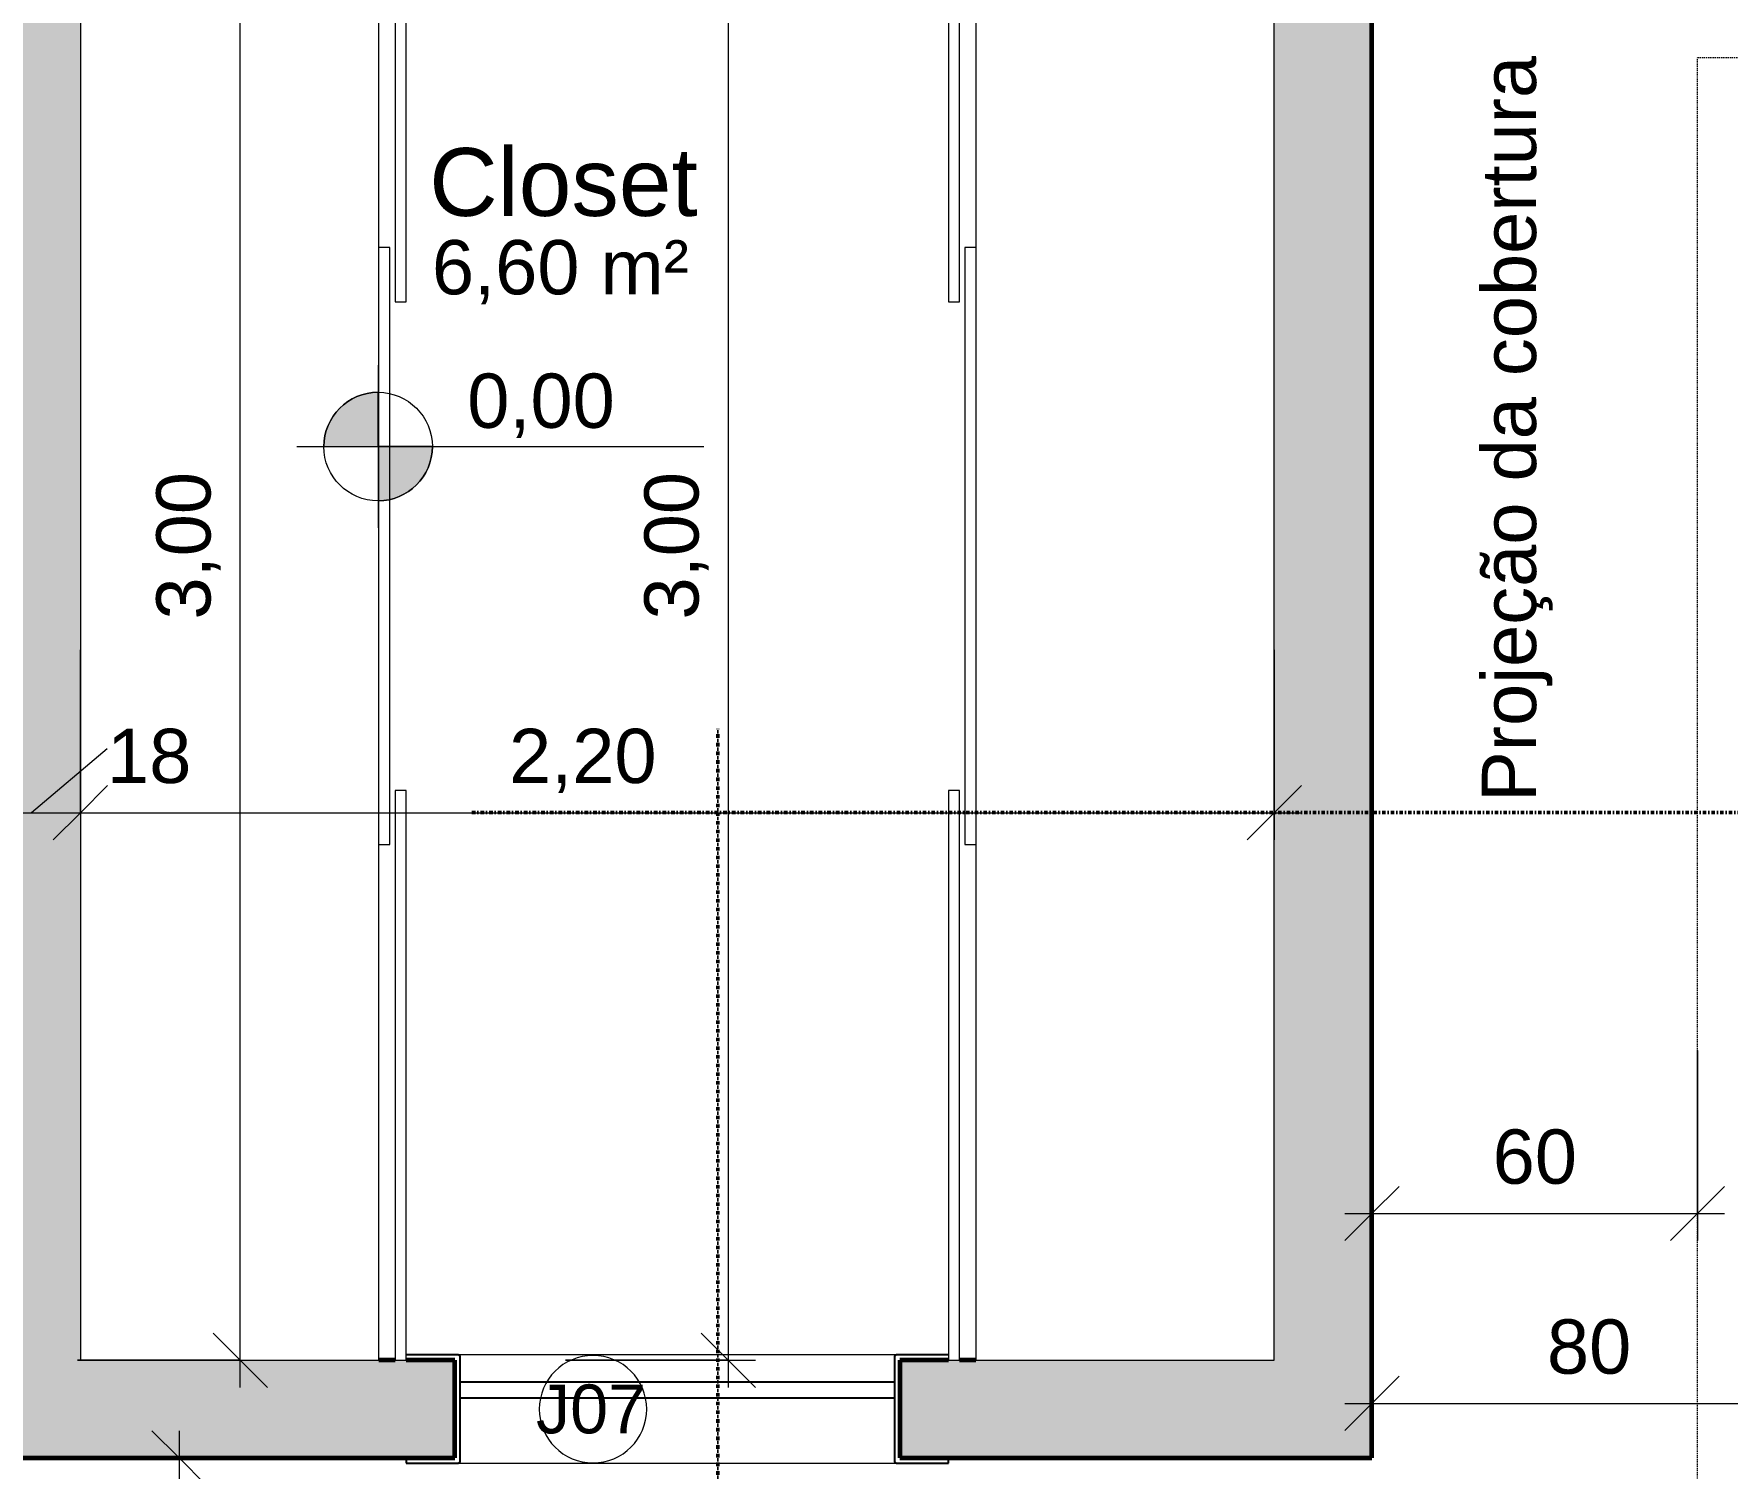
# Model space of a CAD drawing. Header units: millimetres. Extents: x -168557 to 193771, y -108373 to 197278.
# Drawn here: x 185917 to 189037, y -16529 to -13886 of the extents above; entities that cross this region are included whole.
import ezdxf

# ---------------------------------------------------------------- set-up
doc = ezdxf.new("R2010")
doc.units = ezdxf.units.MM
doc.linetypes.add('Dash dot', pattern=[15.875, 6.35, -4.7625, 0, -4.7625])
doc.linetypes.add('Overhead', pattern=[3.96875, 2.38125, -1.5875])
for name, color, linetype, lineweight in [('A-ANNO-DIMS', 211, 'Continuous', 9), ('A-ANNO-DIMS-50', 211, 'Continuous', 9), ('A-FLOR-OVHD', 1, 'Overhead', 9), ('A-GLAZ', 151, 'Continuous', 9), ('A-GLAZ-IDEN', 152, 'Continuous', 9), ('A-WALL', 113, 'Continuous', 9), ('A-WALL-PATT', 111, 'Continuous', 25), ('G-ANNO-DIMS', 111, 'Continuous', 9), ('G-ANNO-SYMB', 111, 'Continuous', 9), ('G-ANNO-TEXT', 231, 'Continuous', 9), ('I-FURN', 30, 'Continuous', 9), ('L-HRDS-IDEN', 13, 'Continuous', 9)]:
    doc.layers.add(name, color=color, linetype=linetype, lineweight=lineweight)
doc.styles.add('@Arial Unicode MS_1', font='', dxfattribs={"height": 100})
doc.styles.add('Arial', font='arial.ttf', dxfattribs={"height": 90})
doc.styles.add('Arial_2', font='arial.ttf', dxfattribs={"height": 100})
doc.styles.add('Arial_3', font='arial.ttf', dxfattribs={"height": 125})
doc.styles.get('@Arial Unicode MS_1').set_extended_font_data('@Arial Unicode MS')
doc.dimstyles.new('CRT_-__Metros_-_Linha_de_chamada_3_5_mm_2', dxfattribs={"dimscale": 304.8, "dimtxt": 100.584485, "dimasz": 0.328084, "dimexe": 0.164042, "dimexo": 0.0625, "dimgap": 0.082021, "dimtad": 1, "dimdec": 0, "dimlfac": 0.1, "dimdsep": 46, "dimtxsty": '@Arial Unicode MS_1', "dimblk1": 'OBLIQUE', "dimblk2": 'OBLIQUE', "dimsah": 1, "dimcen": 0.09, "dimdle": 0.164042, "dimazin": 0, "dimtfac": 1, "dimtdec": 4, "dimtix": 1, "dimtmove": 0, "dimatfit": 3, "dimfxl": 0.984252, "dimfxlon": 1, "dimtvp": 1, "dimtolj": 1, "dimtzin": 0, "dimarcsym": 2})
doc.dimstyles.new('CRT_-__Metros_-_Linha_de_chamada_3_5_mm_3', dxfattribs={"dimscale": 304.8, "dimtxt": 100.584485, "dimasz": 0.328084, "dimexe": 0.164042, "dimexo": 0.0625, "dimgap": 0.082021, "dimtad": 1, "dimlfac": 0.001, "dimrnd": 0.01, "dimzin": 0, "dimdsep": 46, "dimtxsty": '@Arial Unicode MS_1', "dimblk1": 'OBLIQUE', "dimblk2": 'OBLIQUE', "dimsah": 1, "dimcen": 0.09, "dimdle": 0.164042, "dimazin": 0, "dimtfac": 1, "dimtdec": 4, "dimtix": 1, "dimtmove": 0, "dimatfit": 3, "dimfxl": 0.984252, "dimfxlon": 1, "dimtvp": 1, "dimtolj": 1, "dimtzin": 0, "dimarcsym": 2})
doc.dimstyles.new('CRT_-__Metros_-_Linha_de_chamada_3_5_mm_4', dxfattribs={"dimscale": 304.8, "dimtxt": 100.584485, "dimasz": 0.328084, "dimexe": 0.164042, "dimexo": 0.0625, "dimgap": 0.082021, "dimtad": 1, "dimdec": 0, "dimlfac": 0.1, "dimdsep": 46, "dimtxsty": '@Arial Unicode MS_1', "dimblk1": 'OBLIQUE', "dimblk2": 'OBLIQUE', "dimsah": 1, "dimcen": 0.09, "dimdle": 0.164042, "dimazin": 0, "dimtfac": 1, "dimtdec": 4, "dimtix": 1, "dimtmove": 1, "dimatfit": 3, "dimfxl": 0.984252, "dimfxlon": 1, "dimtvp": 1, "dimtolj": 1, "dimtzin": 0, "dimarcsym": 2})
doc.dimstyles.new('CRT_-__Metros_-_Linha_de_chamada_3_5_mm_5', dxfattribs={"dimscale": 304.8, "dimtxt": 100.584485, "dimasz": 0.328084, "dimexe": 0.164042, "dimexo": 0.0625, "dimgap": 0.082021, "dimtad": 1, "dimlfac": 0.001, "dimrnd": 0.01, "dimzin": 0, "dimdsep": 46, "dimtxsty": '@Arial Unicode MS_1', "dimblk1": 'OBLIQUE', "dimblk2": 'OBLIQUE', "dimsah": 1, "dimcen": 0.09, "dimdle": 0.164042, "dimazin": 0, "dimtfac": 1, "dimtdec": 4, "dimtix": 1, "dimtmove": 2, "dimatfit": 3, "dimfxl": 0.984252, "dimfxlon": 1, "dimtvp": 1, "dimtolj": 1, "dimtzin": 0, "dimarcsym": 2})
doc.dimstyles.new('CRT_-__Metros_-_Linha_de_chamada_3_5_mm_6', dxfattribs={"dimscale": 304.8, "dimtxt": 100.584485, "dimasz": 0.328084, "dimexe": 0.164042, "dimexo": 0.0625, "dimgap": 0.082021, "dimtad": 1, "dimdec": 0, "dimlfac": 0.1, "dimdsep": 46, "dimtxsty": '@Arial Unicode MS_1', "dimblk1": 'OBLIQUE', "dimblk2": 'OBLIQUE', "dimsah": 1, "dimcen": 0.09, "dimdle": 0.164042, "dimazin": 0, "dimtfac": 1, "dimtdec": 4, "dimtix": 1, "dimtmove": 2, "dimatfit": 3, "dimfxl": 0.984252, "dimfxlon": 1, "dimtvp": 1, "dimtolj": 1, "dimtzin": 0, "dimarcsym": 2})

# ---------------------------------------------------------------- blocks, each defined once
blk = doc.blocks.new('CRT_MOB_ARM_Guarda roupa - portas de correr - 230 cm de altura-3528777-TERREO')
at = {"layer": 'I-FURN', "color": 254}
for p, q in [((-450, 300), (-1500, 300)), ((-1500, 300), (-1500, 280)), ((-450, 280), (-450, 300)), ((1500, 300), (450, 300)), ((450, 300), (450, 280)), ((1500, 280), (1500, 300)), ((-1500, 280), (-450, 280)), ((1500, 250), (-1500, 250)), ((-1500, 250), (-1500, -300)), ((550, 270), (-550, 270)), ((-550, 270), (-550, 250)), ((450, 280), (1500, 280)), ((550, 250), (550, 270)), ((1500, -300), (1500, 250)), ((-1500, -300), (1500, -300))]:
    blk.add_line(p, q, dxfattribs=at)
blk = doc.blocks.new('CRT_MOB_ARM_Guarda roupa - portas de correr - 230 cm de altura-3528894-TERREO')
at = {"layer": 'I-FURN', "color": 254}
for p, q in [((1500, 300), (-1500, 300)), ((-1500, 300), (-1500, -250)), ((1500, -250), (1500, 300)), ((-1500, -250), (1500, -250)), ((-450, -280), (-1500, -280)), ((-1500, -280), (-1500, -300)), ((-550, -250), (-550, -270)), ((-550, -270), (550, -270)), ((-450, -300), (-450, -280)), ((450, -280), (450, -300)), ((1500, -280), (450, -280)), ((550, -270), (550, -250)), ((1500, -300), (1500, -280)), ((-1500, -300), (-450, -300)), ((450, -300), (1500, -300))]:
    blk.add_line(p, q, dxfattribs=at)
blk = doc.blocks.new('Janela basculante e folha fixa - 80 x 160 cm-V14-TERREO')
at = {"layer": 'A-GLAZ', "lineweight": 25}
for p, q in [((-413.2, 100), (-508.2, 100)), ((-508.2, 100), (-508.2, 90)), ((-408.2, -95), (-408.2, 95)), ((391.8, 95), (391.8, -95)), ((491.8, 100), (396.8, 100)), ((491.8, 90), (491.8, 100)), ((-408.2, -50), (-408.2, -20)), ((-408.2, -20), (391.8, -20)), ((391.8, -20), (391.8, -50)), ((391.8, -50), (-408.2, -50)), ((-508.2, -100), (-413.2, -100)), ((396.8, -100), (491.8, -100))]:
    blk.add_line(p, q, dxfattribs=at)
at = {"layer": 'A-GLAZ'}
for p, q in [((396.8, 100), (-413.2, 100)), ((-418.2, -90), (-418.2, 90)), ((401.8, 90), (401.8, -90)), ((-413.2, -100), (396.8, -100))]:
    blk.add_line(p, q, dxfattribs=at)
at = {"layer": 'A-GLAZ', "lineweight": 25}
for centre, start, end in [((-413.2, 95), 360, 90), ((396.8, 95), 90, 180), ((-413.2, -95), 270, 360), ((396.8, -95), 180, 270)]:
    blk.add_arc(centre, 5, start, end, dxfattribs=at)
at = {"layer": 'A-GLAZ'}
for points, knots in [([(-413.2, 100), (-412.7, 100), (-412.1, 99.9), (-411.3, 99.6), (-410.8, 99.4), (-410.4, 99.2), (-410.1, 98.9), (-409.7, 98.6), (-409.4, 98.3), (-409.1, 98), (-408.8, 97.5), (-408.6, 96.9), (-408.3, 96.1), (-408.2, 95.4), (-408.2, 95)], [0, 0, 0, 0, 0.166667, 0.25, 0.333333, 0.375, 0.416667, 0.5, 0.541667, 0.583333, 0.666667, 0.75, 0.833333, 1, 1, 1, 1]), ([(396.8, 100), (396.4, 100), (395.7, 99.9), (394.9, 99.6), (394.4, 99.4), (394, 99.2), (393.7, 98.9), (393.3, 98.6), (393, 98.3), (392.8, 98), (392.5, 97.5), (392.2, 96.9), (391.9, 96.1), (391.8, 95.4), (391.8, 95)], [0, 0, 0, 0, 0.166667, 0.25, 0.333333, 0.375, 0.416667, 0.5, 0.541667, 0.583333, 0.666667, 0.75, 0.833333, 1, 1, 1, 1]), ([(-408.2, -95), (-408.2, -95.4), (-408.3, -96.1), (-408.6, -96.9), (-408.8, -97.5), (-409.1, -98), (-409.4, -98.3), (-409.7, -98.6), (-410.1, -99), (-410.6, -99.3), (-411, -99.5), (-411.4, -99.7), (-412.1, -99.9), (-412.7, -100), (-413.2, -100)], [0, 0, 0, 0, 0.166667, 0.25, 0.333333, 0.416667, 0.458333, 0.5, 0.583333, 0.666667, 0.708333, 0.75, 0.833333, 1, 1, 1, 1]), ([(391.8, -95), (391.8, -95.4), (391.9, -96.1), (392.2, -96.9), (392.5, -97.5), (392.8, -98), (393, -98.3), (393.3, -98.6), (393.8, -99), (394.2, -99.3), (394.6, -99.5), (395, -99.7), (395.7, -99.9), (396.4, -100), (396.8, -100)], [0, 0, 0, 0, 0.166667, 0.25, 0.333333, 0.416667, 0.458333, 0.5, 0.583333, 0.666667, 0.708333, 0.75, 0.833333, 1, 1, 1, 1])]:
    blk.add_open_spline(points, degree=3, knots=knots, dxfattribs=at)
blk = doc.blocks.new('Elevações de ponto - Tag de Nível em Plantas de Pisos NA-224974-TERREO')
at = {"layer": 'G-ANNO-DIMS'}
h = blk.add_hatch(color=256, dxfattribs=at)
edge = h.paths.add_edge_path()
edge.add_line((0, 0), (-2, 0))
edge.add_arc((0, 0), 2, 90, 180, ccw=False)
edge.add_line((0, 2), (0, 0))
h = blk.add_hatch(color=256, dxfattribs=at)
edge = h.paths.add_edge_path()
edge.add_line((0, 0), (2, 0))
edge.add_arc((0, 0), 2, 270, 360, ccw=False)
edge.add_line((0, -2), (0, 0))
for p, q in [((0, 3), (0, -3)), ((0, 0), (0, 2)), ((-3, 0), (12, 0)), ((-2, 0), (0, 0)), ((0, 0), (0, -2)), ((2, 0), (0, 0))]:
    blk.add_line(p, q, dxfattribs=at)
blk.add_circle((0, 0), 2, dxfattribs=at)
for start, end in [(90, 180), (270, 360)]:
    blk.add_arc((0, 0), 2, start, end, dxfattribs=at)
blk = doc.blocks.new('CRT_ANO_Tag de Janelas - Tag 1_8mm-918268-TERREO')
at = {"layer": 'A-GLAZ-IDEN'}
for start, end in [(360, 180), (180, 360)]:
    blk.add_arc((-0.004, 0.023), 1.98, start, end, dxfattribs=at)
blk = doc.blocks.new('DIMBLOCK143-TERREO')
at = {"layer": 'A-ANNO-DIMS-50', "lineweight": 18, "transparency": 16777216}
for p, q in [((187196.3, -13329.7), (187146.3, -13279.7)), ((187196.3, -13329.7), (187246.3, -13379.7)), ((187196.3, -16329.7), (187146.3, -16279.7)), ((187196.3, -16329.7), (187246.3, -16379.7))]:
    blk.add_line(p, q, dxfattribs=at)
at = {"layer": 'A-ANNO-DIMS-50', "transparency": 16777216}
for p, q in [((187496.3, -13329.7), (187146.3, -13329.7)), ((187196.3, -13329.7), (187196.3, -16379.7)), ((187196.3, -13329.7), (187496.3, -13329.7)), ((186896.3, -16329.7), (187246.3, -16329.7)), ((187196.3, -16329.7), (186896.3, -16329.7))]:
    blk.add_line(p, q, dxfattribs=at)
at = {"layer": 'A-ANNO-DIMS-50', "color": 0, "transparency": 16777216, "insert": (187041.5, -14964.9), "char_height": 100, "width": 324.675, "attachment_point": 1, "rotation": 90, "line_spacing_factor": 1.117605, "style": '@Arial Unicode MS_1'}
blk.add_mtext('3,00', dxfattribs=at)
blk = doc.blocks.new('_Oblique')
at = {"color": 0, "linetype": 'ByBlock', "lineweight": -2}
blk.add_line((-0.5, -0.5), (0.5, 0.5), dxfattribs=at)
blk = doc.blocks.new('DIMBLOCK160-TERREO')
at = {"layer": 'A-ANNO-DIMS-50', "transparency": 16777216}
for p, q in [((185822.3, -15021), (185822.3, -15371)), ((185822.3, -15321), (185822.3, -15021)), ((186002.3, -15021), (186002.3, -15371)), ((186002.3, -15321), (186002.3, -15021)), ((186051.4, -15202.9), (185912.3, -15321)), ((186051.4, -15202.9), (186051.4, -15202.9)), ((185822.3, -15321), (186002.3, -15321))]:
    blk.add_line(p, q, dxfattribs=at)
at = {"layer": 'A-ANNO-DIMS-50', "lineweight": 18, "transparency": 16777216}
for p, q in [((185822.3, -15321), (185872.3, -15271)), ((186002.3, -15321), (186052.3, -15271)), ((185822.3, -15321), (185772.3, -15371)), ((186002.3, -15321), (185952.3, -15371))]:
    blk.add_line(p, q, dxfattribs=at)
at = {"layer": 'A-ANNO-DIMS-50', "color": 0, "transparency": 16777216, "insert": (186051.4, -15166.2), "char_height": 100, "width": 185.873, "attachment_point": 1, "line_spacing_factor": 1.117605, "style": '@Arial Unicode MS_1'}
blk.add_mtext('18', dxfattribs=at)
blk = doc.blocks.new('DIMBLOCK161-TERREO')
at = {"layer": 'A-ANNO-DIMS-50', "transparency": 16777216}
for p, q in [((186002.3, -15021), (186002.3, -15371)), ((186002.3, -15321), (186002.3, -15021)), ((188202.3, -15021), (188202.3, -15371)), ((188202.3, -15321), (188202.3, -15021)), ((186002.3, -15321), (188252.3, -15321))]:
    blk.add_line(p, q, dxfattribs=at)
at = {"layer": 'A-ANNO-DIMS-50', "lineweight": 18, "transparency": 16777216}
for p, q in [((186002.3, -15321), (186052.3, -15271)), ((188202.3, -15321), (188252.3, -15271)), ((186002.3, -15321), (185952.3, -15371)), ((188202.3, -15321), (188152.3, -15371))]:
    blk.add_line(p, q, dxfattribs=at)
at = {"layer": 'A-ANNO-DIMS-50', "color": 0, "transparency": 16777216, "insert": (186792.2, -15166.2), "char_height": 100, "width": 324.675, "attachment_point": 1, "line_spacing_factor": 1.117605, "style": '@Arial Unicode MS_1'}
blk.add_mtext('2,20', dxfattribs=at)
blk = doc.blocks.new('DIMBLOCK169-TERREO')
at = {"layer": 'A-ANNO-DIMS-50', "lineweight": 18, "transparency": 16777216}
for p, q in [((186296.9, -13329.7), (186246.9, -13279.7)), ((186296.9, -13329.7), (186346.9, -13379.7)), ((186296.9, -16329.7), (186246.9, -16279.7)), ((186296.9, -16329.7), (186346.9, -16379.7))]:
    blk.add_line(p, q, dxfattribs=at)
at = {"layer": 'A-ANNO-DIMS-50', "transparency": 16777216}
for p, q in [((186296.9, -16379.7), (186296.9, -13279.7)), ((185996.9, -13329.7), (186346.9, -13329.7)), ((186296.9, -13329.7), (185996.9, -13329.7)), ((185996.9, -16329.7), (186346.9, -16329.7)), ((186296.9, -16329.7), (185996.9, -16329.7))]:
    blk.add_line(p, q, dxfattribs=at)
at = {"layer": 'A-ANNO-DIMS-50', "color": 0, "transparency": 16777216, "insert": (186142.1, -14964.9), "char_height": 100, "width": 324.675, "attachment_point": 1, "rotation": 90, "line_spacing_factor": 1.117605, "style": '@Arial Unicode MS_1'}
blk.add_mtext('3,00', dxfattribs=at)
blk = doc.blocks.new('DIMBLOCK244-TERREO')
at = {"layer": 'A-ANNO-DIMS-50', "transparency": 16777216}
for p, q in [((188382.3, -15759.3), (188382.3, -16109.3)), ((188382.3, -16059.3), (188382.3, -15759.3)), ((188982.3, -15759.3), (188982.3, -16109.3)), ((188982.3, -16059.3), (188982.3, -15759.3)), ((188332.3, -16059.3), (189032.3, -16059.3))]:
    blk.add_line(p, q, dxfattribs=at)
at = {"layer": 'A-ANNO-DIMS-50', "lineweight": 18, "transparency": 16777216}
for p, q in [((188382.3, -16059.3), (188432.3, -16009.3)), ((188982.3, -16059.3), (189032.3, -16009.3)), ((188382.3, -16059.3), (188332.3, -16109.3)), ((188982.3, -16059.3), (188932.3, -16109.3))]:
    blk.add_line(p, q, dxfattribs=at)
at = {"layer": 'A-ANNO-DIMS-50', "color": 0, "transparency": 16777216, "insert": (188604.9, -15904.5), "char_height": 100, "width": 185.873, "attachment_point": 1, "line_spacing_factor": 1.117605, "style": '@Arial Unicode MS_1'}
blk.add_mtext('60', dxfattribs=at)
blk = doc.blocks.new('DIMBLOCK245-TERREO')
at = {"layer": 'A-ANNO-DIMS-50', "lineweight": 18, "transparency": 16777216}
for p, q in [((186184.2, -16509.7), (186134.2, -16459.7)), ((186184.2, -16509.7), (186234.2, -16559.7)), ((186184.2, -17109.7), (186134.2, -17059.7)), ((186184.2, -17109.7), (186234.2, -17159.7))]:
    blk.add_line(p, q, dxfattribs=at)
at = {"layer": 'A-ANNO-DIMS-50', "transparency": 16777216}
for p, q in [((186184.2, -16459.7), (186184.2, -17159.7)), ((186484.2, -16509.7), (186134.2, -16509.7)), ((186184.2, -16509.7), (186484.2, -16509.7)), ((186484.2, -17109.7), (186134.2, -17109.7)), ((186184.2, -17109.7), (186484.2, -17109.7))]:
    blk.add_line(p, q, dxfattribs=at)
at = {"layer": 'A-ANNO-DIMS-50', "color": 0, "transparency": 16777216, "insert": (186029.4, -17059.3), "char_height": 100, "width": 185.873, "attachment_point": 1, "rotation": 90, "line_spacing_factor": 1.117605, "style": '@Arial Unicode MS_1'}
blk.add_mtext('60', dxfattribs=at)
blk = doc.blocks.new('DIMBLOCK277-TERREO')
at = {"layer": 'A-ANNO-DIMS-50', "transparency": 16777216}
for p, q in [((188382.3, -16109.3), (188382.3, -16459.3)), ((188382.3, -16409.3), (188382.3, -16109.3)), ((189182.3, -16109.3), (189182.3, -16459.3)), ((189182.3, -16409.3), (189182.3, -16109.3)), ((188332.3, -16409.3), (189232.3, -16409.3))]:
    blk.add_line(p, q, dxfattribs=at)
at = {"layer": 'A-ANNO-DIMS-50', "lineweight": 18, "transparency": 16777216}
for p, q in [((188382.3, -16409.3), (188432.3, -16359.3)), ((189182.3, -16409.3), (189232.3, -16359.3)), ((188382.3, -16409.3), (188332.3, -16459.3)), ((189182.3, -16409.3), (189132.3, -16459.3))]:
    blk.add_line(p, q, dxfattribs=at)
at = {"layer": 'A-ANNO-DIMS-50', "color": 0, "transparency": 16777216, "insert": (188704.9, -16254.5), "char_height": 100, "width": 185.873, "attachment_point": 1, "line_spacing_factor": 1.117605, "style": '@Arial Unicode MS_1'}
blk.add_mtext('80', dxfattribs=at)

msp = doc.modelspace()

# ---------------------------------------------------------------- hatches: boundary and pattern name
at = {"layer": 'A-WALL-PATT'}
for points in [[(186002.332, -16329.651), (186002.332, -13329.651), (185822.332, -13329.651), (185822.332, -16329.651)], [(188202.332, -16329.651), (188382.332, -16329.651), (188382.332, -13329.651), (188202.332, -13329.651), (188202.332, -16274.787)]]:
    msp.add_hatch(color=256, dxfattribs=at).paths.add_polyline_path(points)
h = msp.add_hatch(color=256, dxfattribs=at)
h.paths.add_polyline_path([(187887.963, -16509.651), (188382.332, -16509.651), (188382.332, -16329.651), (187512.332, -16329.651), (187512.332, -16509.651)])
h.paths.add_polyline_path([(183937.332, -16509.651), (184707.332, -16509.651), (184707.332, -16329.651), (183937.332, -16329.651)])
h.paths.add_polyline_path([(185527.332, -16509.651), (186692.332, -16509.651), (186692.332, -16329.651), (185527.332, -16329.651)])
h.paths.add_polyline_path([(182822.332, -16509.651), (183117.332, -16509.651), (183117.332, -16329.651), (182822.332, -16329.651)])

# ---------------------------------------------------------------- linework, layer by layer
at = {"layer": 'A-FLOR-OVHD'}
for p in [(190282.332, -13929.651), (188982.332, -17109.651)]:
    msp.add_line(p, (188982.332, -13929.651), dxfattribs=at)
at = {"layer": 'A-WALL', "lineweight": 60}
for p, q in [((188382.332, -16509.651), (188382.332, -13329.651)), ((186582.332, -16329.651), (186552.332, -16329.651)), ((186692.332, -16329.651), (186602.332, -16329.651)), ((186692.332, -16509.651), (186692.332, -16329.651)), ((187602.332, -16329.651), (187512.332, -16329.651)), ((187512.332, -16329.651), (187512.332, -16509.651)), ((187652.332, -16329.651), (187622.332, -16329.651)), ((185527.332, -16509.651), (186692.332, -16509.651)), ((187512.332, -16509.651), (188382.332, -16509.651))]:
    msp.add_line(p, q, dxfattribs=at)
at = {"layer": 'G-ANNO-SYMB', "linetype": 'Dash dot', "lineweight": 50}
for p, q in [((187176.978, -18010.321), (187176.978, -15166.282)), ((186723.784, -15320.551), (191682.429, -15320.551))]:
    msp.add_line(p, q, dxfattribs=at)

# ---------------------------------------------------------------- block references
at = {"layer": 'A-GLAZ', "rotation": 180}
msp.add_blockref('Janela basculante e folha fixa - 80 x 160 cm-V14-TERREO', (187094.143, -16419.651), dxfattribs=at)
at = {"layer": 'A-GLAZ-IDEN', "xscale": 49.99999999999998, "yscale": 49.99999999999998, "zscale": 49.99999999999998}
msp.add_blockref('CRT_ANO_Tag de Janelas - Tag 1_8mm-918268-TERREO', (186947.14, -16421.053), dxfattribs=at)
at = {"layer": 'G-ANNO-DIMS', "xscale": 49.99999999999998, "yscale": 49.99999999999998, "zscale": 49.99999999999998}
msp.add_blockref('Elevações de ponto - Tag de Nível em Plantas de Pisos NA-224974-TERREO', (186550.947, -14646.185), dxfattribs=at)
at = {"layer": 'I-FURN', "color": 254}
for name, p, rotation in [('CRT_MOB_ARM_Guarda roupa - portas de correr - 230 cm de altura-3528777-TERREO', (186302.332, -14829.651), 269.9999999999997), ('CRT_MOB_ARM_Guarda roupa - portas de correr - 230 cm de altura-3528894-TERREO', (187902.332, -14829.651), 270.0000000000003)]:
    msp.add_blockref(name, p, dxfattribs=dict(at, rotation=rotation))

# ---------------------------------------------------------------- texts
at = {"layer": 'A-GLAZ-IDEN', "insert": (186841.961, -16374.447), "char_height": 90, "width": 244.51469, "attachment_point": 1, "style": 'Arial'}
msp.add_mtext('J07', dxfattribs=at)
at = {"layer": 'G-ANNO-DIMS', "insert": (186715.258, -14511.653), "char_height": 100, "width": 325.65323, "attachment_point": 1, "line_spacing_factor": 0.941778, "style": 'Arial_2'}
msp.add_mtext('0,00', dxfattribs=at)
at = {"layer": 'G-ANNO-TEXT', "color": 7, "insert": (188584.899, -15300.624), "char_height": 100, "width": 1703.58594, "attachment_point": 1, "rotation": 90, "style": 'Arial_2'}
msp.add_mtext('Projeção da cobertura', dxfattribs=at)
at = {"layer": 'L-HRDS-IDEN', "attachment_point": 1}
for s, insert, char_height, width, style in [('Closet', (186645.159, -14096.167), 125, 597.25719, 'Arial_3'), ('6,60 m²', (186650.159, -14265.681), 100, 585.23187, 'Arial_2')]:
    msp.add_mtext(s, dxfattribs=dict(at, insert=insert, char_height=char_height, width=width, style=style))

# ---------------------------------------------------------------- dimensions: what is measured, and where the dimension line sits
at = {"layer": 'A-ANNO-DIMS'}
for base, p1, p2, override, picture, middle in [((186296.919, -13329.651), (185996.919, -16329.651), (185996.919, -13329.651), {"dimpost": '<>', "dimfxl": 3000}, 'DIMBLOCK169-TERREO', (186220.828, -14829.651)), ((187196.35, -16329.651), (187496.35, -13329.651), (186896.35, -16329.651), {"dimpost": '<>', "dimfxl": 3059.411708}, 'DIMBLOCK143-TERREO', (187120.258, -14829.651))]:
    dim = msp.add_linear_dim(base=base, p1=p1, p2=p2, angle=90, dimstyle='CRT_-__Metros_-_Linha_de_chamada_3_5_mm_3', override=override, dxfattribs=at)
    dim.commit()
    dim.dimension.update_dxf_attribs({"geometry": picture, "text_midpoint": middle})
for base, p1, p2, dimstyle, override, picture, middle in [((186002.332, -15321.027), (185822.332, -15021.027), (186002.332, -15021.027), 'CRT_-__Metros_-_Linha_de_chamada_3_5_mm_4', {"dimpost": '<>', "dimfxl": 180}, 'DIMBLOCK160-TERREO', (186144.379, -15232.891)), ((188202.332, -15321.027), (186002.332, -15021.027), (188202.332, -15021.027), 'CRT_-__Metros_-_Linha_de_chamada_3_5_mm_5', {"dimpost": '<>', "dimfxl": 2200}, 'DIMBLOCK161-TERREO', (186954.529, -15232.891))]:
    dim = msp.add_linear_dim(base=base, p1=p1, p2=p2, dimstyle=dimstyle, override=override, dxfattribs=at)
    dim.commit()
    dim.dimension.update_dxf_attribs({"geometry": picture, "text_midpoint": middle, "dimtype": 160})
for base, p1, p2, override, picture, middle in [((188982.332, -16059.321), (188382.332, -15759.321), (188982.332, -15759.321), {"dimpost": '<>', "dimfxl": 600}, 'DIMBLOCK244-TERREO', (188682.332, -15983.23)), ((189182.332, -16409.321), (188382.332, -16109.321), (189182.332, -16109.321), {"dimpost": '<>', "dimfxl": 800}, 'DIMBLOCK277-TERREO', (188782.332, -16333.23))]:
    dim = msp.add_linear_dim(base=base, p1=p1, p2=p2, dimstyle='CRT_-__Metros_-_Linha_de_chamada_3_5_mm_2', override=override, dxfattribs=at)
    dim.commit()
    dim.dimension.update_dxf_attribs({"geometry": picture, "text_midpoint": middle})
dim = msp.add_linear_dim(base=(186184.232, -17109.651), p1=(186484.232, -16509.651), p2=(186484.232, -17109.651), angle=90, dimstyle='CRT_-__Metros_-_Linha_de_chamada_3_5_mm_6', override={"dimpost": '<>', "dimfxl": 600}, dxfattribs=at)
dim.commit()
dim.dimension.update_dxf_attribs({"geometry": 'DIMBLOCK245-TERREO', "text_midpoint": (186096.096, -16966.329), "dimtype": 160, "text_rotation": 90})

doc.saveas('drawing.dxf')
